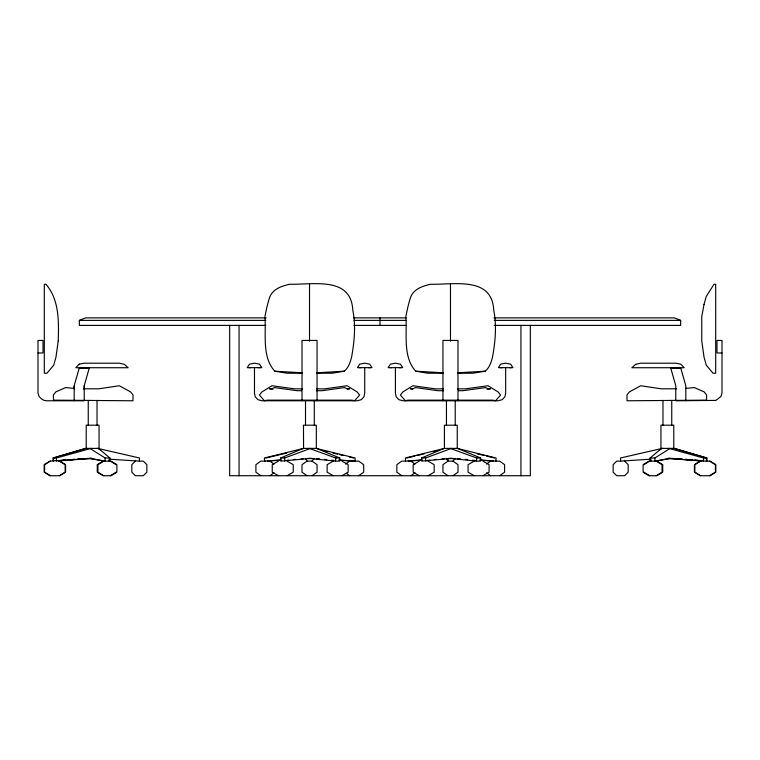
<?xml version="1.0" encoding="UTF-8"?>
<svg xmlns="http://www.w3.org/2000/svg" width="760" height="760" viewBox="0 0 760 760"><rect width="100%" height="100%" fill="white"/><g stroke="black" fill="none" stroke-linecap="round" stroke-linejoin="round"><path stroke-width="1.14" d="M84.218 388.968L84.218 385.738L89.224 368.201L79.201 368.201L74.195 385.738L74.195 400.776M84.218 385.738L84.218 400.776L46.626 400.776L44.127 400.397L41.62 399L39.111 396.596L38 393.053L38 340.442L43.007 340.442L43.007 352.963L38 352.963M53.171 461.12L53.01 457.995L85.776 448.4L98.553 448.4L109.858 457.995L109.801 461.12L105.032 461.12L105.098 457.995L89.927 448.4M109.098 461.12L109.145 459.04M310.906 458.403L280.725 461.12L280.601 457.995L303.183 448.4L316.616 448.4L339.786 457.995L339.673 461.12L335.616 461.12L335.74 457.995L309.272 448.4M451.839 458.403L421.658 461.12L421.534 457.995L444.115 448.4L457.548 448.4L480.719 457.995L480.605 461.12L476.548 461.12L476.672 457.995L450.205 448.4M701.518 460.94L668.363 458.403L703.447 461.12L703.617 457.995L668.885 448.4M706.392 461.12L706.562 457.995L674.225 448.4L661.447 448.4L650.142 457.995L650.199 461.12L654.968 461.12L670.272 458.403L655.661 461.12M706.828 461.12L706.99 457.995L674.225 448.4M479.702 459.999L495.9 461.12L496.1 457.995L457.168 448.4M110.057 459.23L139.336 461.12L139.536 457.995L97.822 448.4M316.654 373.217L332.082 373.217L344.27 371.193C348.64 367.593 350.227 362.283 351.604 357.048C354.378 341.715 355.898 325.707 352.82 310.365C351.158 276.374 314.317 284.658 289.493 284.278C281.76 286.064 273.581 288.695 269.999 296.4C267.653 302.974 266.294 309.795 264.926 316.616C266.304 334.096 261.668 356.867 274.787 371.193L286.985 373.217L302.413 373.217M457.587 373.217L473.014 373.217L485.212 371.193C489.573 367.593 491.159 362.283 492.537 357.048C495.311 341.715 496.831 325.707 493.753 310.365C492.09 276.374 455.249 284.658 430.426 284.278C422.693 286.064 414.513 288.695 410.932 296.4C408.595 302.974 407.227 309.795 405.868 316.616C407.236 334.096 402.601 356.867 415.729 371.193L427.918 373.217L443.346 373.217M307.03 475.722L302.014 472.178L302.014 464.664L307.03 461.12L312.037 461.12L314.44 458.403M447.963 475.722L442.947 472.178L442.947 464.664L447.963 461.12L452.969 461.12L455.373 458.403M135.356 461.12L131.822 464.664L131.822 472.178L135.356 475.722L143.307 475.722L146.851 472.178L146.851 464.664L143.307 461.12L139.336 461.12M659.813 449.873L661.447 448.4M269.933 475.722L274.027 472.777M345.543 464.075L349.647 461.12M358.748 475.722L363.669 472.178L363.669 464.664L358.748 461.12L354.369 461.12M410.865 475.722L414.96 472.777M486.476 464.075L490.58 461.12M499.681 475.722L504.602 472.178L504.602 464.664L499.681 461.12L495.9 461.12M312.037 475.722L317.053 472.178L317.053 464.664L312.037 461.12M452.969 475.722L457.985 472.178L457.985 464.664L452.969 461.12M650.142 457.995L654.901 457.995L670.073 448.4M50.388 461.12L44.574 464.664L44.574 472.178L50.388 475.722M59.337 475.722L65.141 472.178L65.141 464.664L59.337 461.12M700.236 461.12L694.422 464.664L694.422 472.178L700.236 475.722L710.039 475.722L715.853 472.178L715.853 464.664L710.039 461.12L703.447 461.12M700.663 461.12L694.858 464.664L694.858 472.178L700.663 475.722M709.612 475.722L715.426 472.178L715.426 464.664L709.612 461.12M103.113 461.12L97.251 464.664L97.251 472.178L103.113 475.722L111.026 475.722L116.888 472.178L116.888 464.664L111.026 461.12M103.806 461.12L97.945 464.664L97.945 472.178L103.806 475.722M110.333 475.722L116.194 472.178M648.973 461.12L643.112 464.664L643.112 472.178L648.973 475.722L656.887 475.722L662.748 472.178L662.748 464.664L656.887 461.12M643.806 464.664L649.667 461.12M656.193 475.722L662.055 472.178L662.055 464.664L656.193 461.12M278.388 461.12L272.251 464.664L272.251 472.178L278.388 475.722M287.109 475.722L293.246 472.178L293.246 464.664L287.109 461.12M333.279 461.12L327.142 464.664L327.142 472.178L333.279 475.722M342.01 475.722L348.147 472.178L348.147 464.664L342.01 461.12M419.32 461.12L413.183 464.664L413.183 472.178L419.32 475.722M428.041 475.722L434.178 472.178L434.178 464.664L428.041 461.12M474.212 461.12L468.074 464.664L468.074 472.178L474.212 475.722M482.942 475.722L489.079 472.178L489.079 464.664L482.942 461.12M265.762 325.394L79.344 325.394L79.344 320.387L85.605 317.88L266.095 317.88M280.601 457.995L284.658 457.995L310.526 448.4M421.534 457.995L425.59 457.995L451.459 448.4M53.608 461.12L53.438 457.995L85.776 448.4M53.438 457.995L56.383 457.995L91.114 448.4M444.505 448.4L405.346 457.995L405.536 461.12L421.838 459.999M265.962 457.995L286.738 453.065M406.894 457.995L414.979 456.076M417.287 455.525L424.213 453.881M433.447 451.687L436.914 450.87M662.178 448.4L620.464 457.995L620.663 461.12L649.942 459.23M662.825 448.4L660.943 448.685L660.943 425.201L673.778 425.201L673.778 448.4M347.339 389.091L349.619 388.806L347.111 388.806L344.613 387.581L322.059 390.697L316.369 390.697M487.141 389.234L490.551 388.806L488.053 388.806L485.545 387.581L462.992 390.697L458.441 390.697M286.434 460.446L288.714 460.17M293.284 459.629L295.564 459.353M426.227 460.579L429.647 460.17M434.216 459.629L436.497 459.353M685.625 388.398L694.345 387.581L704.121 391.875L706.629 394.991L706.515 400.159L627.057 400.776L626.943 394.991L629.451 391.875L640.708 385.738L661.219 388.806L676.542 388.806M58.273 460.731L65.284 460.151M67.611 459.952L74.622 459.373M78.128 459.078L82.793 458.688L78.014 459.078M57.903 460.731L64.999 460.151M68.552 459.857L74.471 459.373M59.764 461.12L65.578 464.664L65.578 472.178L59.764 475.722L49.961 475.722L44.146 472.178L44.146 464.664L49.961 461.12L91.637 458.403L58.482 460.94M280.896 459.999L264.603 461.12L264.413 457.995L303.563 448.4L303.477 425.201L316.322 425.201L316.322 448.4M267.32 461.044L281.314 460.113M301.15 458.793L303.487 458.631M408.253 461.044L422.256 460.113M442.082 458.793L444.419 458.631M316.483 372.808L344.27 371.193M457.416 372.808L485.212 371.193M258.409 367.716L261.791 367.65L259.492 364.163L254.486 363.195L249.48 364.163L247.18 367.65L260.081 367.65M368.647 367.716L372.029 367.65L369.74 364.163L364.724 363.195L359.717 364.163L357.418 367.65L370.329 367.65M399.342 367.716L402.724 367.65L400.434 364.163L395.418 363.195L390.412 364.163L388.113 367.65L401.014 367.65M509.589 367.716L512.971 367.65L510.672 364.163L505.666 363.195L500.65 364.163L498.351 367.65L511.261 367.65M353.885 317.88L406.115 317.88M493.905 317.88L674.395 317.88L680.656 320.387L680.656 325.394L494.237 325.394M79.344 320.387L265.762 320.387M354.131 320.387L405.868 320.387M494.237 320.387L680.656 320.387M353.941 325.394L406.058 325.394M722 352.963L716.994 352.963L716.994 340.442L722 340.442L722 393.053L720.889 396.596L715.872 400.397L675.783 400.776L675.783 385.738L670.776 368.201L680.798 368.201L685.805 385.738L685.805 400.776M83.457 388.806L98.781 388.806L119.291 385.738L130.549 391.875L133.057 394.991L132.943 400.776L53.485 400.159L53.371 394.991L55.879 391.875L65.654 387.581L74.376 388.398M302.594 388.854L294.5 388.854L271.947 385.738L261.924 391.96L259.426 395.029L264.433 400.776L266.94 400.159L352.127 400.159L354.635 400.776L359.641 395.029L357.133 391.96L347.111 385.738L324.567 388.854L316.474 388.854M443.526 388.854L435.433 388.854L412.889 385.738L402.866 391.96L400.358 395.029L405.365 400.776L407.873 400.159L493.059 400.159L495.567 400.776L500.574 395.029L498.075 391.96L488.053 385.738L465.5 388.854L457.406 388.854M301.558 390.697L297.008 390.697L274.455 387.581L271.947 388.806L269.448 388.806L272.859 389.234M443.631 390.697L437.94 390.697L415.387 387.581L412.889 388.806L410.381 388.806L412.661 389.091M105.098 457.995L109.858 457.995M335.74 457.995L339.786 457.995M476.672 457.995L480.719 457.995M703.617 457.995L706.562 457.995M87.362 458.403L91.884 458.403M307.629 458.403L312.17 458.403M448.561 458.403L453.102 458.403M668.116 458.403L672.638 458.403M265.202 461.12L260.822 461.12L255.901 464.664L255.901 472.178L260.822 475.722M405.536 461.12L401.755 461.12L396.844 464.664L396.844 472.178L401.755 475.722M620.663 461.12L616.692 461.12L613.149 464.664L613.149 472.178L616.692 475.722L624.644 475.722L628.178 472.178L628.178 464.664L624.644 461.12M500.061 367.65L501.733 367.716M389.823 367.65L391.495 367.716M359.128 367.65L360.8 367.716M248.891 367.65L250.562 367.716M415.729 371.193L443.517 372.808M274.787 371.193L302.584 372.808M457.226 458.631L460.712 458.869M480.434 460.19L493.192 461.044M316.293 458.631L319.779 458.869M339.501 460.19L353.419 461.12M338.77 459.999L354.967 461.12L355.167 457.995L316.236 448.4M681.986 459.078L677.255 458.688L681.872 459.078M685.529 459.373L691.448 459.857M695.001 460.151L702.097 460.731M685.378 459.373L692.389 459.952M694.716 460.151L701.727 460.731M449.834 458.403L476.548 461.12M308.892 458.403L335.616 461.12M465.376 459.353L467.713 459.629M472.406 460.17L475.921 460.579M324.444 459.353L326.781 459.629M331.474 460.17L333.811 460.446M97.175 448.4L99.056 448.685L99.056 425.201L86.222 425.201L86.222 448.4M105.032 461.12L89.727 458.403L104.338 461.12M477.327 453.881L484.215 455.525M486.514 456.076L494.551 457.995M323.76 450.87L327.209 451.687M332.947 453.065L337.535 454.157M339.834 454.708L343.283 455.525M349.02 456.893L353.618 457.995M643.806 472.178L649.667 475.722M110.333 461.12L116.194 464.664M486.476 472.777L490.58 475.722M410.865 461.12L414.96 464.075M346.36 473.366L349.647 475.722M269.933 461.12L274.027 464.075M98.553 448.4L100.187 449.873M446.291 458.403L447.963 461.12L447.963 459.04M305.358 458.403L307.03 461.12M56.383 457.995L56.553 461.12M425.59 457.995L425.714 461.12M284.658 457.995L284.772 461.12M654.901 457.995L654.968 461.12M650.855 459.04L650.902 461.12M671.745 400.434L671.745 425.201M662.976 400.434L662.976 425.201M530.328 325.394L530.328 475.722L229.672 475.722L229.672 325.394M520.933 325.394L520.933 475.722M505.666 368.201L505.666 393.262L504.906 396.777L502.246 399.665L498.075 400.776L403.009 400.776L398.838 399.665L396.178 396.777L395.418 393.262L395.418 368.201M457.985 400.776L457.985 340.442L442.947 340.442L442.947 400.776M457.254 448.4L457.254 425.201L444.419 425.201L444.419 448.4M455.221 400.434L455.221 425.201M450.471 284.278L450.471 341.192M446.452 400.434L446.452 425.201M380 317.88L380 325.394M364.724 368.201L364.724 393.262L363.964 396.777L361.313 399.665L357.133 400.776L262.077 400.776L257.906 399.665L255.246 396.777L254.486 393.262L254.486 368.201M317.053 400.776L317.053 340.442L302.014 340.442L302.014 400.776M314.288 400.434L314.288 425.201M309.529 284.278L309.529 341.192M305.51 400.434L305.51 425.201M239.067 325.394L239.067 475.722M97.023 400.434L97.023 425.201M88.255 400.434L88.255 425.201M74.195 385.738L74.195 388.968M58.245 340.869L55.993 357.048L53.741 365.132L46.996 373.217L44.308 373.217L44.308 284.278L45.989 284.278C59.384 299.905 58.786 321.556 58.245 340.869M704.007 304.484L701.755 316.616L701.755 340.869L704.007 357.048L706.258 365.132L713.003 373.217L715.692 373.217L715.692 284.278L714.01 284.278L706.258 296.4L704.007 304.484M79.201 364.163L75.81 367.726L128.174 367.726L124.298 364.325L119.291 363.195L84.218 363.195L79.201 364.163M635.702 364.325L631.826 367.726L684.19 367.726L680.798 364.163L675.783 363.195L640.708 363.195L635.702 364.325"/></g></svg>
